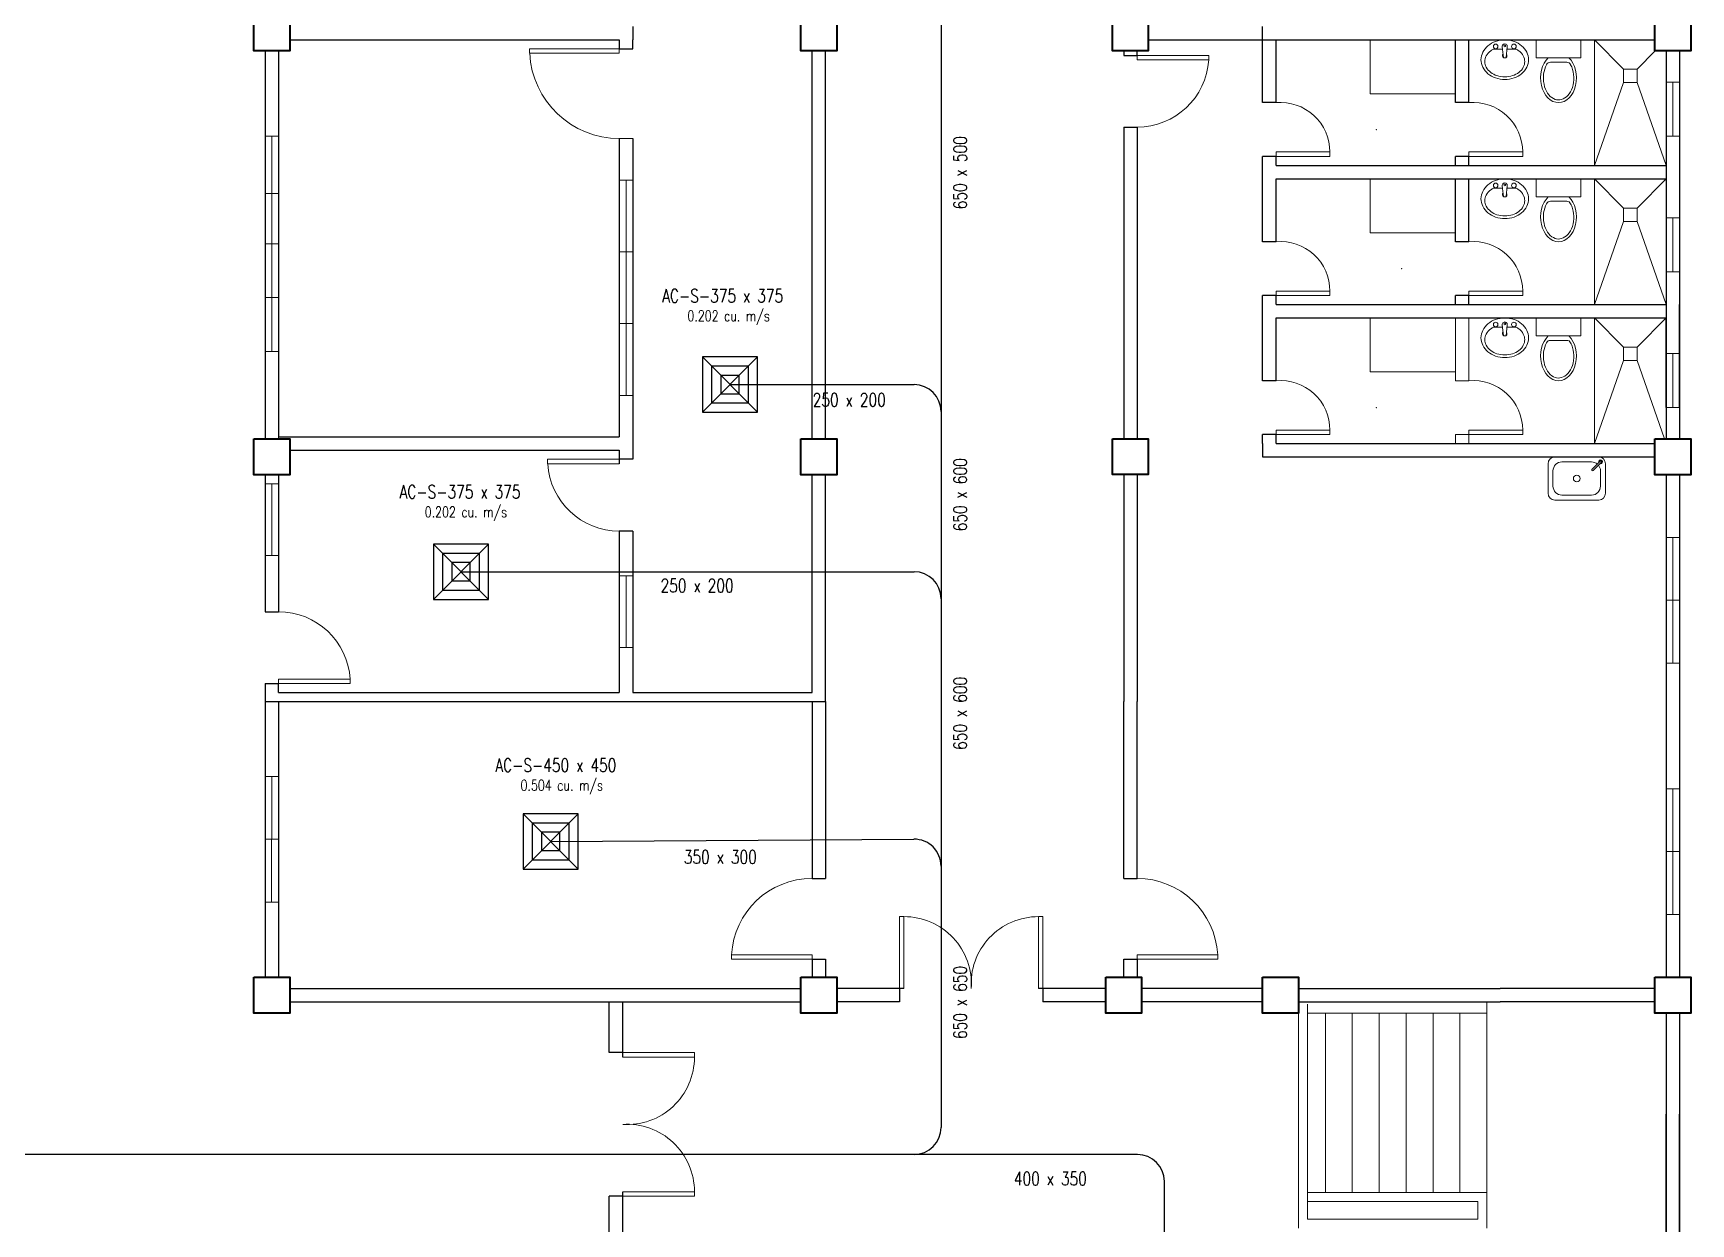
# Model space of a CAD drawing. Header units: millimetres. Extents: x 63005 to 126950, y 36019 to 74749.
# Drawn here: x 63220.82 to 63239.31, y 36240.74 to 36254.01 of the extents above; entities that cross this region are included whole.
import ezdxf

# ---------------------------------------------------------------- set-up
doc = ezdxf.new("R2010")
doc.units = ezdxf.units.MM
doc.header["$LTSCALE"] = 0.04
for name, color, linetype in [('ahu line', 150, 'Continuous'), ('diffuser', 7, 'Continuous'), ('ducting label', 7, 'Continuous'), ('Legends', 7, 'Continuous')]:
    doc.layers.add(name, color=color, linetype=linetype)
doc.layers.get('Legends').off()
doc.styles.add('Arch-Dim', font='simplex.shx', dxfattribs={"width": 0.75})

# ---------------------------------------------------------------- blocks, each defined once
blk = doc.blocks.new('AC-S-12')
at = {"layer": 'diffuser', "color": 30}
for p, q in [((-0.15, 0.15), (0.15, -0.15)), ((0.15, 0.15), (-0.15, -0.15)), ((-0.15, 0.15), (-0.15, -0.15)), ((0.15, 0.15), (-0.15, 0.15)), ((-0.1, 0.1), (-0.1, -0.1)), ((0.1, 0.1), (-0.1, 0.1)), ((0.1, -0.1), (0.1, 0.1)), ((0.15, -0.15), (0.15, 0.15)), ((-0.05, 0.05), (-0.05, -0.05)), ((0.05, 0.05), (-0.05, 0.05)), ((0.05, -0.05), (0.05, 0.05)), ((-0.05, -0.05), (0.05, -0.05)), ((-0.15, -0.15), (0.15, -0.15)), ((-0.1, -0.1), (0.1, -0.1))]:
    blk.add_line(p, q, dxfattribs=at)
for points in [[(-0.3582, 0.3582, 0, 0.0447, 0), (-0.2951, 0.295, 0, 0, 0), (-0.15, 0.15, 0, 0, 0)], [(0.3582, 0.3582, 0, 0.0447, 0), (0.2951, 0.295, 0, 0, 0), (0.15, 0.15, 0, 0, 0)], [(-0.3582, -0.3582, 0, 0.0447, 0), (-0.2951, -0.295, 0, 0, 0), (-0.15, -0.15, 0, 0, 0)], [(0.3582, -0.3582, 0, 0.0447, 0), (0.2951, -0.295, 0, 0, 0), (0.15, -0.15, 0, 0, 0)]]:
    blk.add_lwpolyline(points, format="xyseb", dxfattribs=at)
blk = doc.blocks.new('fcu')
at = {"layer": 'diffuser', "xscale": 2.052644456280903, "yscale": 2.052644456280903, "zscale": 2.052644456280903}
blk.add_blockref('AC-S-12', (0, 0), dxfattribs=at)

msp = doc.modelspace()

# ---------------------------------------------------------------- linework, layer by layer
at = {"color": 8, "lineweight": 25}
for p, q in [((63227.505, 36254.086), (63227.505, 36253.936)), ((63234.53, 36253.936), (63234.53, 36254.086)), ((63223.68, 36253.936), (63227.355, 36253.936)), ((63227.355, 36253.936), (63227.355, 36253.836)), ((63227.355, 36253.836), (63227.505, 36253.836)), ((63227.505, 36253.836), (63227.505, 36253.936)), ((63234.53, 36253.936), (63234.68, 36253.936)), ((63234.53, 36253.236), (63234.53, 36253.936)), ((63234.68, 36253.236), (63234.68, 36253.936)), ((63236.68, 36253.236), (63236.68, 36253.936)), ((63236.83, 36253.236), (63236.83, 36253.936)), ((63223.405, 36253.813), (63223.405, 36249.487)), ((63223.555, 36253.813), (63223.555, 36249.51)), ((63229.505, 36249.487), (63229.505, 36253.814)), ((63229.655, 36249.487), (63229.655, 36253.814)), ((63232.98, 36253.813), (63232.98, 36253.763)), ((63232.98, 36253.763), (63233.13, 36253.763)), ((63233.13, 36253.763), (63233.13, 36253.813)), ((63239.03, 36253.813), (63239.03, 36249.488)), ((63239.03, 36253.813), (63239.03, 36249.488)), ((63239.18, 36253.813), (63239.18, 36249.488)), ((63232.98, 36252.963), (63232.98, 36249.489)), ((63232.98, 36252.963), (63233.13, 36252.963)), ((63233.13, 36252.963), (63233.13, 36249.489)), ((63227.355, 36252.836), (63227.355, 36249.51)), ((63227.505, 36252.836), (63227.505, 36249.51)), ((63239.18, 36252.863), (63239.18, 36250.438)), ((63234.53, 36251.686), (63234.53, 36252.636)), ((63234.68, 36252.536), (63234.68, 36252.636)), ((63236.68, 36252.536), (63236.68, 36252.636)), ((63236.83, 36252.536), (63236.83, 36252.636)), ((63234.68, 36251.686), (63234.68, 36252.386)), ((63236.68, 36251.686), (63236.68, 36252.386)), ((63236.83, 36251.686), (63236.83, 36252.386)), ((63234.53, 36250.136), (63234.53, 36251.086)), ((63234.68, 36250.986), (63234.68, 36251.086)), ((63236.68, 36250.986), (63236.68, 36251.086)), ((63236.83, 36250.986), (63236.83, 36251.086)), ((63239.18, 36249.836), (63239.18, 36250.986)), ((63234.68, 36250.136), (63234.68, 36250.836)), ((63239.03, 36249.836), (63239.03, 36250.836)), ((63223.555, 36249.51), (63227.355, 36249.51)), ((63227.505, 36249.51), (63227.505, 36249.36)), ((63234.53, 36249.436), (63234.53, 36249.536)), ((63234.53, 36249.436), (63234.53, 36249.286)), ((63234.68, 36249.436), (63234.68, 36249.536)), ((63223.68, 36249.36), (63227.355, 36249.36)), ((63227.355, 36249.36), (63227.355, 36249.21)), ((63227.505, 36249.26), (63227.355, 36249.26)), ((63227.505, 36249.36), (63227.505, 36249.26)), ((63223.405, 36249.087), (63223.405, 36247.56)), ((63223.555, 36249.087), (63223.555, 36247.56)), ((63229.505, 36246.86), (63229.505, 36249.087)), ((63229.655, 36246.86), (63229.655, 36249.087)), ((63232.98, 36249.089), (63232.98, 36246.56)), ((63233.13, 36249.089), (63233.13, 36246.56)), ((63239.03, 36249.088), (63239.03, 36246.66)), ((63239.03, 36249.088), (63239.03, 36246.56)), ((63239.18, 36249.088), (63239.18, 36243.487)), ((63227.355, 36248.46), (63227.355, 36246.66)), ((63227.505, 36248.46), (63227.355, 36248.46)), ((63227.505, 36248.46), (63227.505, 36246.66)), ((63223.405, 36247.56), (63223.555, 36247.56)), ((63229.505, 36246.66), (63229.505, 36246.86)), ((63229.655, 36246.56), (63229.655, 36246.86)), ((63223.405, 36246.76), (63223.405, 36246.56)), ((63223.405, 36246.76), (63223.555, 36246.76)), ((63223.555, 36246.66), (63223.555, 36246.76)), ((63223.555, 36246.66), (63227.355, 36246.66)), ((63227.505, 36246.66), (63229.505, 36246.66)), ((63223.405, 36246.56), (63229.655, 36246.56)), ((63223.405, 36246.56), (63223.405, 36243.487)), ((63223.555, 36246.56), (63223.555, 36243.487)), ((63229.505, 36246.56), (63229.505, 36244.587)), ((63229.655, 36246.56), (63229.655, 36244.587)), ((63232.98, 36244.587), (63232.98, 36246.56)), ((63233.13, 36244.587), (63233.13, 36246.56)), ((63239.03, 36246.56), (63239.03, 36243.487)), ((63229.505, 36244.587), (63229.655, 36244.587)), ((63232.98, 36244.587), (63233.13, 36244.587)), ((63229.505, 36243.687), (63229.505, 36243.487)), ((63229.505, 36243.687), (63229.655, 36243.687)), ((63229.655, 36243.687), (63229.655, 36243.487)), ((63232.98, 36243.487), (63232.98, 36243.687)), ((63232.98, 36243.687), (63233.13, 36243.687)), ((63233.13, 36243.687), (63233.13, 36243.487)), ((63232.98, 36243.587), (63232.98, 36243.587)), ((63223.68, 36243.362), (63229.38, 36243.362)), ((63230.53, 36243.362), (63229.78, 36243.362)), ((63230.48, 36243.362), (63230.48, 36243.212)), ((63232.78, 36243.362), (63232.03, 36243.362)), ((63232.08, 36243.362), (63232.08, 36243.212)), ((63234.53, 36243.362), (63233.18, 36243.362)), ((63234.93, 36243.362), (63235.18, 36243.362)), ((63235.18, 36243.362), (63237.18, 36243.362)), ((63238.905, 36243.362), (63237.18, 36243.362)), ((63223.68, 36243.212), (63229.38, 36243.212)), ((63227.243, 36242.645), (63227.243, 36243.212)), ((63227.393, 36242.595), (63227.393, 36243.212)), ((63230.48, 36243.212), (63229.78, 36243.212)), ((63232.78, 36243.212), (63232.08, 36243.212)), ((63234.53, 36243.212), (63233.18, 36243.212)), ((63234.93, 36243.212), (63235.18, 36243.212)), ((63235.18, 36243.212), (63237.18, 36243.212)), ((63238.905, 36243.212), (63237.18, 36243.212)), ((63239.03, 36243.087), (63239.03, 36238.687)), ((63239.18, 36243.087), (63239.18, 36238.687)), ((63227.393, 36242.645), (63227.243, 36242.645)), ((63239.03, 36238.687), (63239.03, 36241.96)), ((63239.18, 36238.687), (63239.18, 36241.96)), ((63227.393, 36240.5), (63227.393, 36241.095)), ((63227.243, 36240.5), (63227.243, 36241.045)), ((63227.393, 36241.045), (63227.243, 36241.045))]:
    msp.add_line(p, q, dxfattribs=at)
at = {"color": 8, "lineweight": 13}
for p, q in [((63227.355, 36253.836), (63226.355, 36253.836)), ((63226.355, 36253.836), (63226.355, 36253.786)), ((63227.355, 36253.786), (63227.355, 36253.836)), ((63226.355, 36253.786), (63227.355, 36253.786)), ((63233.13, 36253.763), (63233.13, 36253.713)), ((63233.13, 36253.763), (63233.93, 36253.763)), ((63233.93, 36253.713), (63233.13, 36253.713)), ((63233.93, 36253.763), (63233.93, 36253.713)), ((63227.355, 36249.26), (63226.555, 36249.26)), ((63226.555, 36249.26), (63226.555, 36249.21)), ((63226.555, 36249.21), (63227.355, 36249.21)), ((63224.355, 36246.81), (63223.555, 36246.81)), ((63223.555, 36246.76), (63223.555, 36246.81)), ((63224.355, 36246.76), (63224.355, 36246.81)), ((63223.555, 36246.76), (63224.355, 36246.76)), ((63228.605, 36243.737), (63229.505, 36243.737)), ((63229.505, 36243.687), (63228.605, 36243.687)), ((63228.607, 36243.737), (63228.607, 36243.687)), ((63229.505, 36243.687), (63229.505, 36243.737)), ((63234.03, 36243.737), (63233.13, 36243.737)), ((63233.13, 36243.737), (63233.13, 36243.687)), ((63233.13, 36243.587), (63233.13, 36243.737)), ((63233.13, 36243.687), (63234.03, 36243.687)), ((63234.03, 36243.687), (63234.03, 36243.737))]:
    msp.add_line(p, q, dxfattribs=at)
at = {"color": 8, "lineweight": 25, "ltscale": 0.3}
for p, q in [((63233.255, 36253.936), (63234.53, 36253.936)), ((63234.68, 36253.936), (63236.93, 36253.936)), ((63234.68, 36253.936), (63236.93, 36253.936)), ((63236.83, 36253.936), (63238.905, 36253.936)), ((63236.83, 36253.936), (63238.905, 36253.936)), ((63234.68, 36252.536), (63236.93, 36252.536)), ((63236.83, 36252.536), (63239.03, 36252.536)), ((63234.68, 36252.386), (63236.93, 36252.386)), ((63236.83, 36252.386), (63239.03, 36252.386)), ((63234.68, 36250.986), (63236.93, 36250.986)), ((63236.83, 36250.986), (63239.03, 36250.986)), ((63234.68, 36250.836), (63236.93, 36250.836)), ((63236.83, 36250.836), (63239.03, 36250.836)), ((63234.68, 36249.436), (63236.93, 36249.436)), ((63236.83, 36249.436), (63238.905, 36249.436)), ((63234.53, 36249.286), (63238.905, 36249.286))]:
    msp.add_line(p, q, dxfattribs=at)
at = {"color": 8, "lineweight": 9, "ltscale": 0.4}
for p, q in [((63235.73, 36253.936), (63235.73, 36253.336)), ((63235.73, 36253.336), (63236.68, 36253.336)), ((63235.73, 36252.386), (63235.73, 36251.786)), ((63235.73, 36251.786), (63236.68, 36251.786)), ((63235.73, 36250.836), (63235.73, 36250.236)), ((63235.73, 36250.236), (63236.68, 36250.236)), ((63236.83, 36250.136), (63236.68, 36250.136)), ((63236.83, 36249.536), (63236.68, 36249.536)), ((63237.713, 36248.881), (63237.713, 36249.211)), ((63237.788, 36249.286), (63238.278, 36249.286)), ((63237.868, 36249.231), (63238.198, 36249.231)), ((63238.294, 36249.239), (63238.203, 36249.147)), ((63238.307, 36249.226), (63238.215, 36249.135)), ((63238.353, 36249.211), (63238.353, 36248.881)), ((63237.768, 36248.961), (63237.768, 36249.131)), ((63238.298, 36249.131), (63238.298, 36248.961)), ((63238.198, 36248.861), (63237.868, 36248.861)), ((63238.278, 36248.806), (63237.788, 36248.806))]:
    msp.add_line(p, q, dxfattribs=at)
at = {"color": 8, "lineweight": 9}
for p, q in [((63237.216, 36253.738), (63237.203, 36253.859)), ((63237.245, 36253.738), (63237.258, 36253.859)), ((63237.255, 36253.834), (63237.357, 36253.834)), ((63237.58, 36253.736), (63237.58, 36253.936)), ((63237.58, 36253.936), (63238.08, 36253.936)), ((63238.08, 36253.936), (63238.08, 36253.736)), ((63238.23, 36252.536), (63238.23, 36253.936)), ((63238.555, 36253.611), (63238.23, 36253.936)), ((63238.08, 36253.736), (63237.58, 36253.736)), ((63237.921, 36253.686), (63237.74, 36253.686)), ((63238.705, 36253.611), (63238.908, 36253.813)), ((63239.03, 36252.936), (63239.03, 36253.813)), ((63239.18, 36252.936), (63239.18, 36253.813)), ((63239.18, 36253.813), (63239.18, 36253.463)), ((63238.555, 36253.461), (63238.23, 36252.536)), ((63238.705, 36253.461), (63239.03, 36252.536)), ((63239.18, 36253.463), (63239.03, 36253.463)), ((63239.03, 36253.463), (63239.03, 36252.863)), ((63239.105, 36253.463), (63239.105, 36252.863)), ((63239.03, 36252.936), (63239.03, 36252.536)), ((63239.18, 36252.936), (63239.18, 36252.536)), ((63223.405, 36252.862), (63223.555, 36252.862)), ((63223.405, 36251.662), (63223.405, 36252.862)), ((63223.48, 36250.462), (63223.48, 36252.862)), ((63223.555, 36252.862), (63223.555, 36250.462)), ((63227.505, 36252.836), (63227.355, 36252.836)), ((63239.03, 36252.863), (63239.18, 36252.863)), ((63239.18, 36251.386), (63239.18, 36252.536)), ((63227.355, 36251.573), (63227.355, 36252.373)), ((63227.355, 36252.373), (63227.505, 36252.373)), ((63227.43, 36252.373), (63227.43, 36249.973)), ((63237.58, 36252.186), (63237.58, 36252.386)), ((63237.58, 36252.386), (63238.08, 36252.386)), ((63238.08, 36252.386), (63238.08, 36252.186)), ((63238.23, 36250.986), (63238.23, 36252.386)), ((63238.555, 36252.061), (63238.23, 36252.386)), ((63238.705, 36252.061), (63239.03, 36252.386)), ((63239.03, 36251.386), (63239.03, 36252.386)), ((63223.405, 36252.224), (63223.555, 36252.224)), ((63237.216, 36252.188), (63237.203, 36252.309)), ((63237.245, 36252.188), (63237.258, 36252.309)), ((63237.255, 36252.284), (63237.357, 36252.284)), ((63238.08, 36252.186), (63237.58, 36252.186)), ((63237.921, 36252.136), (63237.74, 36252.136)), ((63238.555, 36251.911), (63238.23, 36250.986)), ((63238.705, 36251.911), (63239.03, 36250.986)), ((63239.18, 36251.95), (63239.03, 36251.95)), ((63239.03, 36251.95), (63239.03, 36251.35)), ((63239.105, 36251.35), (63239.105, 36251.95)), ((63239.18, 36251.65), (63239.18, 36251.95)), ((63223.405, 36251.662), (63223.405, 36250.462)), ((63223.405, 36251.662), (63223.555, 36251.662)), ((63227.505, 36251.573), (63227.355, 36251.573)), ((63227.505, 36251.173), (63227.505, 36251.573)), ((63239.03, 36251.386), (63239.03, 36250.986)), ((63239.03, 36251.35), (63239.18, 36251.35)), ((63239.18, 36251.386), (63239.18, 36250.986)), ((63223.405, 36251.062), (63223.555, 36251.062)), ((63227.505, 36251.173), (63227.505, 36250.773)), ((63227.505, 36250.773), (63227.355, 36250.773)), ((63227.355, 36250.773), (63227.355, 36249.973)), ((63236.68, 36250.136), (63236.68, 36250.836)), ((63236.83, 36250.136), (63236.83, 36250.836)), ((63237.216, 36250.638), (63237.203, 36250.759)), ((63237.245, 36250.638), (63237.258, 36250.759)), ((63237.255, 36250.734), (63237.357, 36250.734)), ((63237.58, 36250.636), (63237.58, 36250.836)), ((63237.58, 36250.836), (63238.08, 36250.836)), ((63238.08, 36250.836), (63238.08, 36250.636)), ((63238.23, 36249.436), (63238.23, 36250.836)), ((63238.555, 36250.511), (63238.23, 36250.836)), ((63238.705, 36250.511), (63239.03, 36250.836)), ((63238.08, 36250.636), (63237.58, 36250.636)), ((63237.921, 36250.586), (63237.74, 36250.586)), ((63223.555, 36250.462), (63223.405, 36250.462)), ((63238.555, 36250.361), (63238.23, 36249.436)), ((63238.705, 36250.361), (63239.012, 36249.488)), ((63239.18, 36250.438), (63239.03, 36250.438)), ((63239.105, 36250.438), (63239.105, 36249.838)), ((63239.18, 36249.838), (63239.18, 36250.438)), ((63239.18, 36249.836), (63239.18, 36250.436)), ((63227.355, 36249.973), (63227.505, 36249.973)), ((63239.03, 36249.488), (63239.03, 36249.838)), ((63239.03, 36249.838), (63239.18, 36249.838)), ((63239.03, 36249.836), (63239.03, 36249.488)), ((63239.18, 36249.836), (63239.18, 36249.488)), ((63223.555, 36249.487), (63223.555, 36249.51)), ((63236.68, 36249.436), (63236.68, 36249.536)), ((63236.83, 36249.436), (63236.83, 36249.536)), ((63223.555, 36249.087), (63223.555, 36248.987)), ((63223.555, 36248.987), (63223.405, 36248.987)), ((63223.405, 36248.987), (63223.405, 36248.187)), ((63223.48, 36248.187), (63223.48, 36248.987)), ((63239.18, 36248.388), (63239.03, 36248.388)), ((63239.105, 36246.988), (63239.105, 36248.388)), ((63223.405, 36248.187), (63223.555, 36248.187)), ((63227.505, 36247.96), (63227.355, 36247.96)), ((63227.355, 36247.96), (63227.355, 36247.16)), ((63227.43, 36247.16), (63227.43, 36247.96)), ((63239.03, 36247.688), (63239.18, 36247.688)), ((63227.355, 36247.16), (63227.505, 36247.16)), ((63239.03, 36246.988), (63239.18, 36246.988)), ((63223.555, 36245.724), (63223.407, 36245.724)), ((63223.407, 36245.724), (63223.407, 36244.324)), ((63223.481, 36245.724), (63223.477, 36244.323)), ((63223.555, 36245.024), (63223.555, 36245.724)), ((63239.03, 36245.587), (63239.18, 36245.587)), ((63239.105, 36245.587), (63239.105, 36244.187)), ((63223.555, 36245.024), (63223.407, 36245.024)), ((63239.03, 36244.887), (63239.18, 36244.887)), ((63223.407, 36244.324), (63223.553, 36244.323)), ((63239.18, 36244.187), (63239.03, 36244.187)), ((63233.13, 36243.487), (63232.98, 36243.487)), ((63234.93, 36243.087), (63234.93, 36243.212)), ((63235.03, 36243.087), (63235.03, 36243.187)), ((63237.03, 36243.212), (63237.03, 36243.087)), ((63234.93, 36240.687), (63234.93, 36243.087)), ((63235.03, 36240.787), (63235.03, 36243.087)), ((63237.03, 36243.087), (63235.03, 36243.087)), ((63235.23, 36243.087), (63235.23, 36241.087)), ((63235.53, 36243.087), (63235.53, 36241.087)), ((63235.83, 36243.087), (63235.83, 36241.087)), ((63236.13, 36243.087), (63236.13, 36241.087)), ((63236.43, 36243.087), (63236.43, 36241.087)), ((63236.73, 36243.087), (63236.73, 36241.087)), ((63237.03, 36243.087), (63237.03, 36241.087)), ((63236.73, 36241.087), (63235.03, 36241.087)), ((63236.73, 36241.087), (63237.03, 36241.087)), ((63237.03, 36240.987), (63237.03, 36241.087)), ((63236.73, 36240.987), (63235.03, 36240.987)), ((63236.73, 36240.987), (63236.93, 36240.987)), ((63236.93, 36240.787), (63236.93, 36240.987)), ((63237.03, 36240.787), (63237.03, 36240.987)), ((63236.73, 36240.787), (63235.03, 36240.787)), ((63236.73, 36240.787), (63236.93, 36240.787)), ((63237.03, 36240.687), (63237.03, 36240.787))]:
    msp.add_line(p, q, dxfattribs=at)
at = {"color": 8, "lineweight": 25, "ltscale": 0.4}
for p, q in [((63234.68, 36253.236), (63234.53, 36253.236)), ((63236.83, 36253.236), (63236.68, 36253.236)), ((63234.68, 36252.636), (63234.53, 36252.636)), ((63236.83, 36252.636), (63236.68, 36252.636)), ((63234.68, 36251.686), (63234.53, 36251.686)), ((63236.83, 36251.686), (63236.68, 36251.686)), ((63234.68, 36251.086), (63234.53, 36251.086)), ((63236.83, 36251.086), (63236.68, 36251.086)), ((63234.68, 36250.136), (63234.53, 36250.136)), ((63234.68, 36249.536), (63234.53, 36249.536))]:
    msp.add_line(p, q, dxfattribs=at)
at = {"color": 8, "lineweight": 35}
for points in [[(63223.28, 36254.213), (63223.68, 36254.213), (63223.68, 36253.813), (63223.28, 36253.813)], [(63229.38, 36254.214), (63229.78, 36254.214), (63229.78, 36253.814), (63229.38, 36253.814)], [(63232.855, 36254.213), (63233.255, 36254.213), (63233.255, 36253.813), (63232.855, 36253.813)], [(63238.905, 36254.213), (63239.305, 36254.213), (63239.305, 36253.813), (63238.905, 36253.813)], [(63223.28, 36249.487), (63223.68, 36249.487), (63223.68, 36249.087), (63223.28, 36249.087)], [(63229.38, 36249.487), (63229.78, 36249.487), (63229.78, 36249.087), (63229.38, 36249.087)], [(63232.855, 36249.489), (63233.255, 36249.489), (63233.255, 36249.089), (63232.855, 36249.089)], [(63238.905, 36249.488), (63239.305, 36249.488), (63239.305, 36249.088), (63238.905, 36249.088)], [(63223.28, 36243.487), (63223.68, 36243.487), (63223.68, 36243.087), (63223.28, 36243.087)], [(63229.38, 36243.487), (63229.78, 36243.487), (63229.78, 36243.087), (63229.38, 36243.087)], [(63232.78, 36243.487), (63233.18, 36243.487), (63233.18, 36243.087), (63232.78, 36243.087)], [(63234.53, 36243.487), (63234.93, 36243.487), (63234.93, 36243.087), (63234.53, 36243.087)], [(63238.905, 36243.487), (63239.305, 36243.487), (63239.305, 36243.087), (63238.905, 36243.087)]]:
    msp.add_lwpolyline(points, close=True, dxfattribs=at)
at = {"color": 8, "lineweight": 9}
for points in [[(63237.495, 36253.715, -0.11576), (63237.476, 36253.632, -0.104047), (63237.418, 36253.558, -0.090875), (63237.334, 36253.511, -0.083344), (63237.23, 36253.494, -0.083344), (63237.127, 36253.511, -0.090875), (63237.043, 36253.558, -0.104047), (63236.985, 36253.632, -0.11576), (63236.965, 36253.715, -0.11576), (63236.985, 36253.797, -0.104047), (63237.043, 36253.871, -0.090875), (63237.127, 36253.918, -0.083344), (63237.23, 36253.936, -0.083344), (63237.334, 36253.918, -0.090875), (63237.418, 36253.871, -0.104047), (63237.476, 36253.797, -0.11576)], [(63237.495, 36252.165, -0.11576), (63237.476, 36252.082, -0.104047), (63237.418, 36252.008, -0.090875), (63237.334, 36251.961, -0.083344), (63237.23, 36251.944, -0.083344), (63237.127, 36251.961, -0.090875), (63237.043, 36252.008, -0.104047), (63236.985, 36252.082, -0.11576), (63236.965, 36252.165, -0.11576), (63236.985, 36252.247, -0.104047), (63237.043, 36252.321, -0.090875), (63237.127, 36252.368, -0.083344), (63237.23, 36252.386, -0.083344), (63237.334, 36252.368, -0.090875), (63237.418, 36252.321, -0.104047), (63237.476, 36252.247, -0.11576)], [(63237.495, 36250.615, -0.11576), (63237.476, 36250.532, -0.104047), (63237.418, 36250.458, -0.090875), (63237.334, 36250.411, -0.083344), (63237.23, 36250.394, -0.083344), (63237.127, 36250.411, -0.090875), (63237.043, 36250.458, -0.104047), (63236.985, 36250.532, -0.11576), (63236.965, 36250.615, -0.11576), (63236.985, 36250.697, -0.104047), (63237.043, 36250.771, -0.090875), (63237.127, 36250.818, -0.083344), (63237.23, 36250.836, -0.083344), (63237.334, 36250.818, -0.090875), (63237.418, 36250.771, -0.104047), (63237.476, 36250.697, -0.11576)]]:
    msp.add_lwpolyline(points, format="xyb", close=True, dxfattribs=at)
for points in [[(63237.453, 36253.694, -0.124838), (63237.437, 36253.631, -0.105788), (63237.388, 36253.573, -0.086697), (63237.318, 36253.537, -0.076776), (63237.23, 36253.524, -0.076776), (63237.143, 36253.537, -0.086697), (63237.073, 36253.573, -0.105788), (63237.024, 36253.631, -0.124838), (63237.008, 36253.694, -0.124838), (63237.024, 36253.756, -0.105788), (63237.073, 36253.814, -0.040067), (63237.104, 36253.834), (63237.206, 36253.834, -0.040067)], [(63237.453, 36252.144, -0.124838), (63237.437, 36252.081, -0.105788), (63237.388, 36252.023, -0.086697), (63237.318, 36251.987, -0.076776), (63237.23, 36251.974, -0.076776), (63237.143, 36251.987, -0.086697), (63237.073, 36252.023, -0.105788), (63237.024, 36252.081, -0.124838), (63237.008, 36252.144, -0.124838), (63237.024, 36252.206, -0.105788), (63237.073, 36252.264, -0.040067), (63237.104, 36252.284), (63237.206, 36252.284, -0.040067)], [(63237.453, 36250.594, -0.124838), (63237.437, 36250.531, -0.105788), (63237.388, 36250.473, -0.086697), (63237.318, 36250.437, -0.076776), (63237.23, 36250.424, -0.076776), (63237.143, 36250.437, -0.086697), (63237.073, 36250.473, -0.105788), (63237.024, 36250.531, -0.124838), (63237.008, 36250.594, -0.124838), (63237.024, 36250.656, -0.105788), (63237.073, 36250.714, -0.040067), (63237.104, 36250.734), (63237.206, 36250.734, -0.040067)]]:
    msp.add_lwpolyline(points, format="xyb", dxfattribs=at)
at = {"color": 8, "lineweight": 9, "ltscale": 0.03}
for points in [[(63238.705, 36253.611), (63238.555, 36253.611), (63238.555, 36253.461), (63238.705, 36253.461)], [(63238.705, 36252.061), (63238.555, 36252.061), (63238.555, 36251.911), (63238.705, 36251.911)], [(63238.705, 36250.511), (63238.555, 36250.511), (63238.555, 36250.361), (63238.705, 36250.361)]]:
    msp.add_lwpolyline(points, close=True, dxfattribs=at)
at = {"color": 8, "lineweight": 9}
for points in [[(63239.03, 36253.463), (63239.18, 36253.463), (63239.18, 36252.863), (63239.03, 36252.863)], [(63223.405, 36250.462), (63223.405, 36252.862), (63223.555, 36252.862), (63223.555, 36250.462)], [(63223.405, 36252.862), (63223.555, 36252.862), (63223.555, 36250.462), (63223.405, 36250.462)], [(63227.355, 36252.373), (63227.505, 36252.373), (63227.505, 36249.973), (63227.355, 36249.973)], [(63239.03, 36251.95), (63239.18, 36251.95), (63239.18, 36251.35), (63239.03, 36251.35)], [(63239.03, 36250.438), (63239.18, 36250.438), (63239.18, 36249.838), (63239.03, 36249.838)], [(63223.405, 36248.987), (63223.555, 36248.987), (63223.555, 36248.187), (63223.405, 36248.187)], [(63239.03, 36248.388), (63239.18, 36248.388), (63239.18, 36246.988), (63239.03, 36246.988)], [(63227.355, 36247.96), (63227.505, 36247.96), (63227.505, 36247.16), (63227.355, 36247.16)], [(63223.407, 36245.724), (63223.553, 36245.724), (63223.553, 36244.323), (63223.407, 36244.323)], [(63239.03, 36245.587), (63239.18, 36245.587), (63239.18, 36244.187), (63239.03, 36244.187)]]:
    msp.add_lwpolyline(points, close=True, dxfattribs=at)
at = {"color": 8, "lineweight": 13, "ltscale": 0.03}
for points in [[(63234.68, 36252.636), (63234.68, 36252.686), (63235.28, 36252.686), (63235.28, 36252.636)], [(63236.83, 36252.636), (63236.83, 36252.686), (63237.43, 36252.686), (63237.43, 36252.636)], [(63234.68, 36251.086), (63234.68, 36251.136), (63235.28, 36251.136), (63235.28, 36251.086)], [(63236.83, 36251.086), (63236.83, 36251.136), (63237.43, 36251.136), (63237.43, 36251.086)], [(63234.68, 36249.536), (63234.68, 36249.586), (63235.28, 36249.586), (63235.28, 36249.536)], [(63236.83, 36249.536), (63236.83, 36249.586), (63237.43, 36249.586), (63237.43, 36249.536)], [(63230.48, 36243.362), (63230.53, 36243.362), (63230.53, 36244.162), (63230.48, 36244.162)], [(63232.08, 36243.362), (63232.03, 36243.362), (63232.03, 36244.162), (63232.08, 36244.162)], [(63227.393, 36242.645), (63227.393, 36242.595), (63228.193, 36242.595), (63228.193, 36242.645)], [(63227.393, 36241.045), (63227.393, 36241.095), (63228.193, 36241.095), (63228.193, 36241.045)]]:
    msp.add_lwpolyline(points, close=True, dxfattribs=at)
at = {"color": 8, "lineweight": 9}
for centre, radius in [((63237.129, 36253.863), 0.0255), ((63237.23, 36253.869), 0.0095), ((63237.332, 36253.863), 0.0255), ((63237.129, 36252.313), 0.0255), ((63237.23, 36252.319), 0.0095), ((63237.332, 36252.313), 0.0255), ((63237.129, 36250.763), 0.0255), ((63237.23, 36250.769), 0.0095), ((63237.332, 36250.763), 0.0255)]:
    msp.add_circle(centre, radius, dxfattribs=at)
at = {"color": 8, "lineweight": 9, "ltscale": 0.4}
msp.add_circle((63238.033, 36249.046), 0.0375, dxfattribs=at)
at = {"color": 8, "lineweight": 9}
for centre, radius, start, end in [((63237.23, 36253.863), 0.028, 353.7545, 186.2455), ((63237.249, 36253.632), 0.228, 52.6185, 61.7963), ((63237.23, 36253.761), 0.025, 138.7978, 233.6932), ((63237.23, 36253.831), 0.0948, 261.2026, 278.7974), ((63237.23, 36253.761), 0.025, 251.3793, 288.6207), ((63237.23, 36253.761), 0.025, 306.3068, 41.2022), ((63237.278, 36253.67), 0.181, 28.4636, 52.6185), ((63237.322, 36253.694), 0.131, 0, 28.4636), ((63237.74, 36253.636), 0.05, 90, 151.9916), ((63237.921, 36253.636), 0.05, 28.1501, 90), ((63237.23, 36252.313), 0.028, 353.7545, 186.2455), ((63237.23, 36252.211), 0.025, 138.7978, 233.6932), ((63237.23, 36252.281), 0.0948, 261.2026, 278.7974), ((63237.23, 36252.211), 0.025, 251.3793, 288.6207), ((63237.23, 36252.211), 0.025, 306.3068, 41.2022), ((63237.249, 36252.082), 0.228, 52.6185, 61.7963), ((63237.278, 36252.12), 0.181, 28.4636, 52.6185), ((63237.322, 36252.144), 0.131, 0, 28.4636), ((63237.74, 36252.086), 0.05, 90, 151.9916), ((63237.921, 36252.086), 0.05, 28.1501, 90), ((63237.23, 36250.763), 0.028, 353.7545, 186.2455), ((63237.23, 36250.661), 0.025, 138.7978, 233.6932), ((63237.23, 36250.661), 0.025, 306.3068, 41.2022), ((63237.249, 36250.532), 0.228, 52.6185, 61.7963), ((63237.278, 36250.57), 0.181, 28.4636, 52.6185), ((63237.23, 36250.731), 0.0948, 261.2026, 278.7974), ((63237.23, 36250.661), 0.025, 251.3793, 288.6207), ((63237.322, 36250.594), 0.131, 0, 28.4636), ((63237.74, 36250.536), 0.05, 90, 151.9916), ((63237.921, 36250.536), 0.05, 28.1501, 90)]:
    msp.add_arc(centre, radius, start, end, dxfattribs=at)
at = {"color": 8, "lineweight": 13}
for centre, radius, start, end in [((63227.355, 36253.836), 1, 182.866, 270), ((63233.13, 36253.763), 0.8, 270, 356.4167), ((63227.355, 36249.26), 0.8, 183.5833, 270), ((63223.555, 36246.76), 0.8, 3.5833, 90), ((63229.505, 36243.687), 0.9, 90, 176.8153), ((63233.13, 36243.687), 0.9, 3.1847, 90)]:
    msp.add_arc(centre, radius, start, end, dxfattribs=at)
at = {"color": 8, "lineweight": 13, "ltscale": 0.03}
for centre, radius, start, end in [((63234.728, 36252.686), 0.552, 0, 94.9791), ((63236.878, 36252.686), 0.552, 0, 94.9791), ((63234.728, 36251.136), 0.552, 0, 94.9791), ((63236.878, 36251.136), 0.552, 0, 94.9791), ((63234.728, 36249.586), 0.552, 0, 94.9791), ((63236.878, 36249.586), 0.552, 0, 94.9791), ((63230.53, 36243.41), 0.752, 356.3048, 90), ((63232.03, 36243.41), 0.752, 90, 183.6952), ((63227.441, 36242.595), 0.752, 266.3048, 0), ((63227.441, 36241.095), 0.752, 0, 93.6952)]:
    msp.add_arc(centre, radius, start, end, dxfattribs=at)
at = {"color": 8, "lineweight": 9, "ltscale": 0.4}
for centre, radius, start, end in [((63237.788, 36249.211), 0.075, 90, 180), ((63237.868, 36249.131), 0.1, 90, 180), ((63238.198, 36249.131), 0.1, 50.0132, 90), ((63238.278, 36249.211), 0.075, 0, 90), ((63238.3, 36249.232), 0.0217, 248.7565, 201.2435), ((63238.3, 36249.232), 0.0145, 262.0499, 187.9501), ((63238.3, 36249.232), 0.00874, 315, 135), ((63238.209, 36249.141), 0.00874, 135, 315), ((63238.198, 36249.131), 0.1, 0, 39.9868), ((63237.788, 36248.881), 0.075, 180, 270), ((63237.868, 36248.961), 0.1, 180, 270), ((63238.198, 36248.961), 0.1, 270, 0), ((63238.278, 36248.881), 0.075, 270, 0)]:
    msp.add_arc(centre, radius, start, end, dxfattribs=at)
at = {"color": 8, "lineweight": 9, "extrusion": (0, 0, -1)}
for centre in [(63237.83, 36253.511), (63237.83, 36251.961), (63237.83, 36250.411)]:
    msp.add_ellipse(centre, major_axis=(0, 0.275), ratio=0.727273, start_param=0.612555, end_param=5.670631, dxfattribs=at)
at = {"color": 8, "lineweight": 9}
for points in [[(63237.965, 36253.659), (63237.974, 36253.643), (63237.981, 36253.625), (63238.008, 36253.533), (63238.003, 36253.446), (63237.945, 36253.315), (63237.895, 36253.273), (63237.797, 36253.26), (63237.745, 36253.286), (63237.671, 36253.397), (63237.653, 36253.481), (63237.669, 36253.594), (63237.68, 36253.629), (63237.696, 36253.659)], [(63237.965, 36252.109), (63237.974, 36252.093), (63237.981, 36252.075), (63238.008, 36251.983), (63238.003, 36251.896), (63237.945, 36251.765), (63237.895, 36251.723), (63237.797, 36251.71), (63237.745, 36251.736), (63237.671, 36251.847), (63237.653, 36251.931), (63237.669, 36252.044), (63237.68, 36252.079), (63237.696, 36252.109)], [(63237.965, 36250.559), (63237.974, 36250.543), (63237.981, 36250.525), (63238.008, 36250.433), (63238.003, 36250.346), (63237.945, 36250.215), (63237.895, 36250.173), (63237.797, 36250.16), (63237.745, 36250.186), (63237.671, 36250.297), (63237.653, 36250.381), (63237.669, 36250.494), (63237.68, 36250.529), (63237.696, 36250.559)]]:
    msp.add_open_spline(points, degree=3, knots=[0.937253, 0.937253, 0.937253, 0.937253, 1.185372, 1.185372, 2.113864, 2.113864, 3.042356, 3.042356, 3.970847, 3.970847, 4.899339, 4.899339, 5.346062, 5.346062, 5.346062, 5.346062], dxfattribs=at)
at = {"color": 8, "lineweight": 9, "ltscale": 0.3}
for p in [(63235.796, 36252.936), (63236.08, 36251.386), (63235.796, 36249.836)]:
    msp.add_point(p, dxfattribs=at)
at = {"layer": 'ahu line', "linetype": 'Continuous'}
for p, q in [((63230.943, 36268.811), (63230.943, 36241.81)), ((63228.589, 36250.093), (63230.643, 36250.093)), ((63225.589, 36248.006), (63230.643, 36248.006)), ((63226.589, 36245), (63230.641, 36245.025)), ((63233.134, 36241.51), (63200.83, 36241.51)), ((63233.434, 36234.183), (63233.434, 36241.21))]:
    msp.add_line(p, q, dxfattribs=at)
for centre, start, end in [((63230.643, 36249.793), 0, 90), ((63230.643, 36247.706), 0, 90), ((63230.643, 36244.725), 0, 90.3579), ((63230.643, 36241.81), 270, 0), ((63233.134, 36241.21), 0, 90)]:
    msp.add_arc(centre, 0.3, start, end, dxfattribs=at)

# ---------------------------------------------------------------- block references
at = {"layer": 'Legends', "linetype": 'Continuous', "lineweight": 25}
for p in [(63228.589, 36250.093), (63225.589, 36248.006), (63226.589, 36245)]:
    msp.add_blockref('fcu', p, dxfattribs=at)

# ---------------------------------------------------------------- texts
at = {"layer": 'ducting label', "color": 3, "linetype": 'Continuous', "lineweight": 25, "char_height": 0.15, "attachment_point": 1, "rotation": 90, "style": 'Arch-Dim'}
for s, insert in [('\\A1;650 x 500', (63231.082, 36252.047)), ('\\A1;650 x 600', (63231.082, 36248.457)), ('\\A1;650 x 600', (63231.082, 36246.02)), ('\\A1;650 x 650', (63231.082, 36242.797))]:
    msp.add_mtext_dynamic_manual_height_columns(s, width=1.19515, gutter_width=1.011, heights=[0], dxfattribs=dict(at, insert=insert))
at = {"layer": 'ducting label', "color": 3, "linetype": 'Continuous', "lineweight": 25, "attachment_point": 1, "style": 'Arch-Dim'}
for s, width, insert, char_height in [('\\A1;AC-S-375 x 375', 1.719, (63227.833, 36251.158), 0.15), ('\\A1;0.202 cu. m/s', 1.719, (63228.115, 36250.919), 0.12), ('\\A1;250 x 200', 1.19515, (63229.512, 36249.997), 0.15), ('\\A1;AC-S-375 x 375', 1.719, (63224.904, 36248.973), 0.15), ('\\A1;0.202 cu. m/s', 1.719, (63225.185, 36248.733), 0.12), ('\\A1;250 x 200', 1.19515, (63227.815, 36247.927), 0.15), ('\\A1;AC-S-450 x 450', 1.719, (63225.972, 36245.925), 0.15), ('\\A1;0.504 cu. m/s', 1.719, (63226.254, 36245.686), 0.12), ('\\A1;350 x 300', 1.19515, (63228.074, 36244.902), 0.15), ('\\A1;400 x 350', 1.19515, (63231.755, 36241.316), 0.15)]:
    msp.add_mtext_dynamic_manual_height_columns(s, width=width, gutter_width=1.011, heights=[0], dxfattribs=dict(at, insert=insert, char_height=char_height))

doc.saveas('drawing.dxf')
